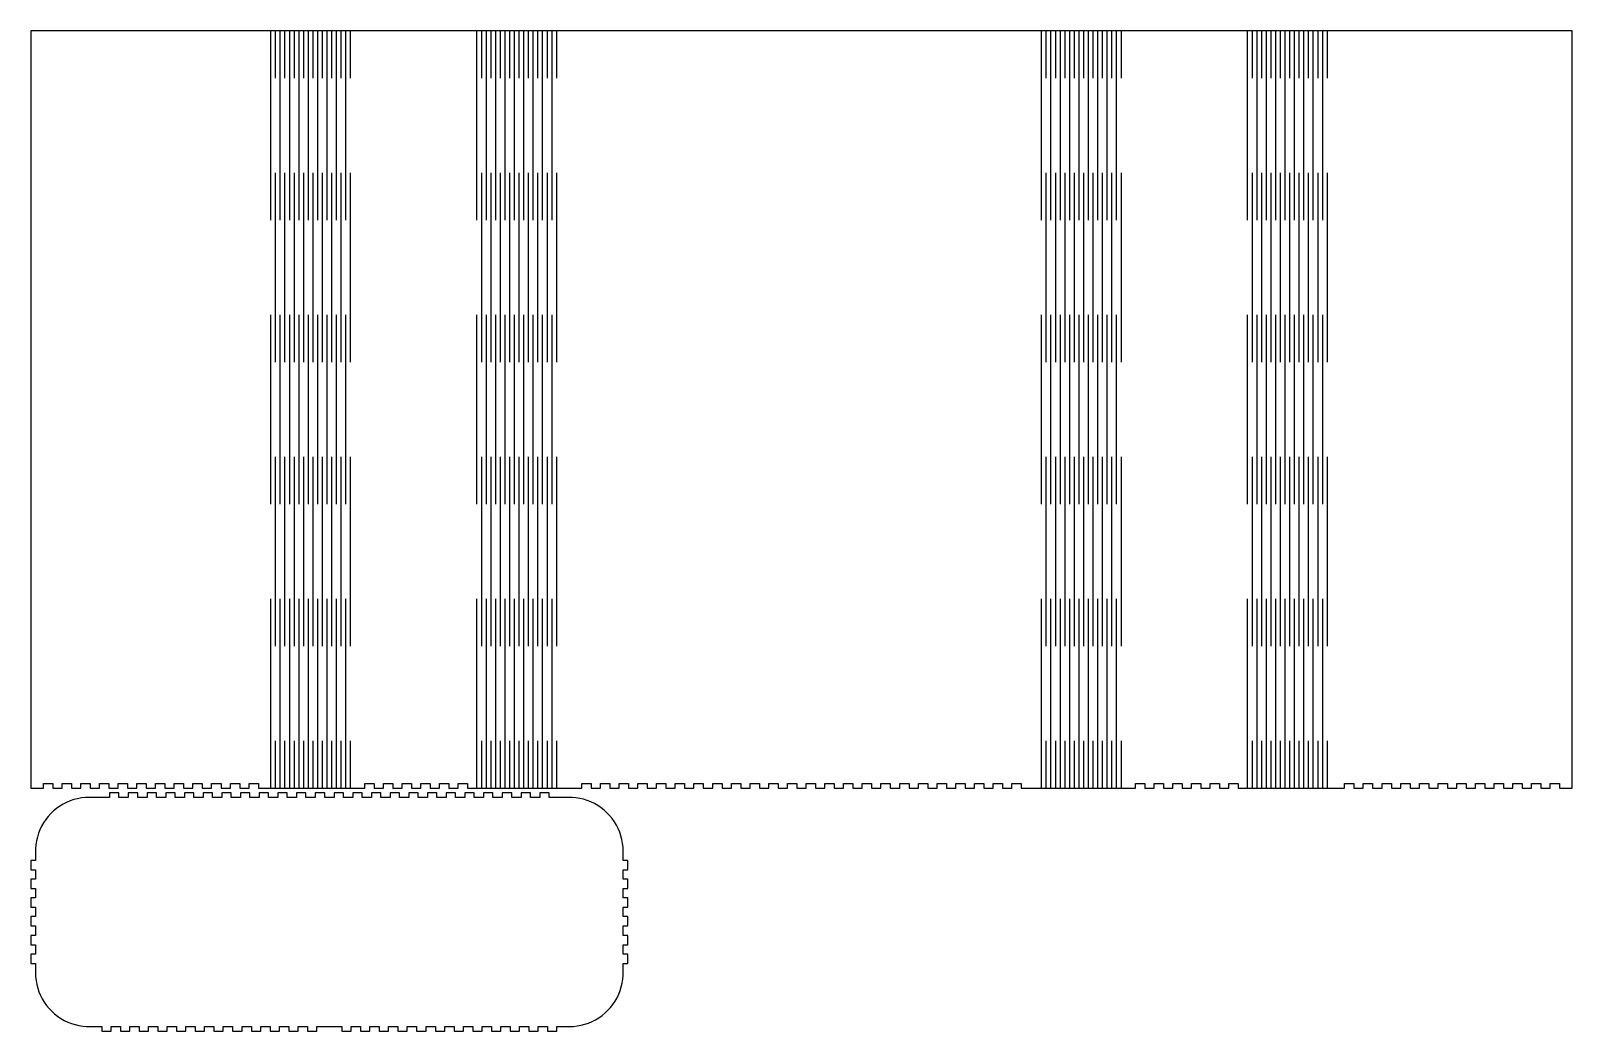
# Model space of a CAD drawing. Header units: millimetres. Extents: x 0 to 989, y 0 to 642.
import ezdxf

# ---------------------------------------------------------------- set-up
doc = ezdxf.new("R2010")
doc.units = ezdxf.units.MM

msp = doc.modelspace()

# ---------------------------------------------------------------- linework, layer by layer
at = {"layer": 'BOTTOM_outsideCutPath'}
for p, q in [((27.62, 148.59), (25.25, 147.79)), ((30.04, 149.22), (27.62, 148.59)), ((32.5, 149.67), (30.04, 149.22)), ((34.98, 149.94), (32.5, 149.67)), ((37.48, 150.03), (34.98, 149.94)), ((50.56, 150.03), (37.48, 150.03)), ((56.56, 153.03), (50.56, 153.03)), ((50.56, 153.03), (50.56, 150.03)), ((56.56, 150.03), (56.56, 153.03)), ((62.56, 150.03), (56.56, 150.03)), ((68.56, 153.03), (62.56, 153.03)), ((62.56, 153.03), (62.56, 150.03)), ((68.56, 150.03), (68.56, 153.03)), ((74.56, 150.03), (68.56, 150.03)), ((80.56, 153.03), (74.56, 153.03)), ((74.56, 153.03), (74.56, 150.03)), ((80.56, 150.03), (80.56, 153.03)), ((86.56, 150.03), (80.56, 150.03)), ((92.56, 153.03), (86.56, 153.03)), ((86.56, 153.03), (86.56, 150.03)), ((92.56, 150.03), (92.56, 153.03)), ((98.56, 150.03), (92.56, 150.03)), ((104.56, 153.03), (98.56, 153.03)), ((98.56, 153.03), (98.56, 150.03)), ((104.56, 150.03), (104.56, 153.03)), ((110.56, 150.03), (104.56, 150.03)), ((116.56, 153.03), (110.56, 153.03)), ((110.56, 153.03), (110.56, 150.03)), ((116.56, 150.03), (116.56, 153.03)), ((122.56, 150.03), (116.56, 150.03)), ((128.56, 153.03), (122.56, 153.03)), ((122.56, 153.03), (122.56, 150.03)), ((128.56, 150.03), (128.56, 153.03)), ((134.56, 150.03), (128.56, 150.03)), ((140.56, 153.03), (134.56, 153.03)), ((134.56, 153.03), (134.56, 150.03)), ((140.56, 150.03), (140.56, 153.03)), ((146.56, 150.03), (140.56, 150.03)), ((152.56, 153.03), (146.56, 153.03)), ((146.56, 153.03), (146.56, 150.03)), ((152.56, 150.03), (152.56, 153.03)), ((158.56, 150.03), (152.56, 150.03)), ((164.56, 153.03), (158.56, 153.03)), ((158.56, 153.03), (158.56, 150.03)), ((164.56, 150.03), (164.56, 153.03)), ((170.56, 150.03), (164.56, 150.03)), ((176.56, 153.03), (170.56, 153.03)), ((170.56, 153.03), (170.56, 150.03)), ((176.56, 150.03), (176.56, 153.03)), ((182.56, 150.03), (176.56, 150.03)), ((188.56, 153.03), (182.56, 153.03)), ((182.56, 153.03), (182.56, 150.03)), ((188.56, 150.03), (188.56, 153.03)), ((194.56, 150.03), (188.56, 150.03)), ((200.56, 153.03), (194.56, 153.03)), ((194.56, 153.03), (194.56, 150.03)), ((200.56, 150.03), (200.56, 153.03)), ((206.56, 150.03), (200.56, 150.03)), ((212.56, 153.03), (206.56, 153.03)), ((206.56, 153.03), (206.56, 150.03)), ((212.56, 150.03), (212.56, 153.03)), ((218.56, 150.03), (212.56, 150.03)), ((224.56, 153.03), (218.56, 153.03)), ((218.56, 153.03), (218.56, 150.03)), ((224.56, 150.03), (224.56, 153.03)), ((230.56, 150.03), (224.56, 150.03)), ((236.56, 153.03), (230.56, 153.03)), ((230.56, 153.03), (230.56, 150.03)), ((236.56, 150.03), (236.56, 153.03)), ((242.56, 150.03), (236.56, 150.03)), ((248.56, 153.03), (242.56, 153.03)), ((242.56, 153.03), (242.56, 150.03)), ((248.56, 150.03), (248.56, 153.03)), ((254.56, 150.03), (248.56, 150.03)), ((260.56, 153.03), (254.56, 153.03)), ((254.56, 153.03), (254.56, 150.03)), ((260.56, 150.03), (260.56, 153.03)), ((266.56, 150.03), (260.56, 150.03)), ((272.56, 153.03), (266.56, 153.03)), ((266.56, 153.03), (266.56, 150.03)), ((272.56, 150.03), (272.56, 153.03)), ((278.56, 150.03), (272.56, 150.03)), ((284.56, 153.03), (278.56, 153.03)), ((278.56, 153.03), (278.56, 150.03)), ((284.56, 150.03), (284.56, 153.03)), ((290.56, 150.03), (284.56, 150.03)), ((296.56, 153.03), (290.56, 153.03)), ((290.56, 153.03), (290.56, 150.03)), ((296.56, 150.03), (296.56, 153.03)), ((302.56, 150.03), (296.56, 150.03)), ((308.56, 153.03), (302.56, 153.03)), ((302.56, 153.03), (302.56, 150.03)), ((308.56, 150.03), (308.56, 153.03)), ((314.56, 150.03), (308.56, 150.03)), ((320.56, 153.03), (314.56, 153.03)), ((314.56, 153.03), (314.56, 150.03)), ((320.56, 150.03), (320.56, 153.03)), ((326.56, 150.03), (320.56, 150.03)), ((332.56, 153.03), (326.56, 153.03)), ((326.56, 153.03), (326.56, 150.03)), ((332.56, 150.03), (332.56, 153.03)), ((345.63, 150.03), (332.56, 150.03)), ((347.29, 149.99), (345.63, 150.03)), ((349.78, 149.78), (347.29, 149.99)), ((352.25, 149.39), (349.78, 149.78)), ((354.69, 148.82), (352.25, 149.39)), ((357.07, 148.07), (354.69, 148.82)), ((12.81, 139.63), (11.13, 137.78)), ((14.62, 141.36), (12.81, 139.63)), ((16.55, 142.95), (14.62, 141.36)), ((18.59, 144.39), (16.55, 142.95)), ((20.72, 145.68), (18.59, 144.39)), ((22.95, 146.82), (20.72, 145.68)), ((25.25, 147.79), (22.95, 146.82)), ((359.4, 147.16), (357.07, 148.07)), ((361.65, 146.08), (359.4, 147.16)), ((363.82, 144.84), (361.65, 146.08)), ((365.9, 143.44), (363.82, 144.84)), ((367.86, 141.9), (365.9, 143.44)), ((369.72, 140.22), (367.86, 141.9)), ((371.44, 138.41), (369.72, 140.22)), ((5.87, 129.32), (4.95, 126.99)), ((6.95, 131.57), (5.87, 129.32)), ((8.19, 133.74), (6.95, 131.57)), ((9.59, 135.81), (8.19, 133.74)), ((11.13, 137.78), (9.59, 135.81)), ((373.03, 136.48), (371.44, 138.41)), ((374.47, 134.44), (373.03, 136.48)), ((375.77, 132.3), (374.47, 134.44)), ((376.9, 130.08), (375.77, 132.3)), ((377.87, 127.77), (376.9, 130.08)), ((3.25, 119.7), (3.04, 117.21)), ((3.64, 122.17), (3.25, 119.7)), ((4.21, 124.6), (3.64, 122.17)), ((4.95, 126.99), (4.21, 124.6)), ((378.67, 125.41), (377.87, 127.77)), ((379.3, 122.99), (378.67, 125.41)), ((379.75, 120.53), (379.3, 122.99)), ((380.02, 118.04), (379.75, 120.53)), ((3, 109.51), (0, 109.51)), ((0, 109.51), (0, 103.51)), ((3.04, 117.21), (3, 115.55)), ((3, 115.55), (3, 109.51)), ((380.11, 115.55), (380.02, 118.04)), ((380.11, 109.51), (380.11, 115.55)), ((383.11, 109.51), (380.11, 109.51)), ((383.11, 103.51), (383.11, 109.51)), ((0, 103.51), (3, 103.51)), ((3, 103.51), (3, 97.51)), ((380.11, 97.51), (380.11, 103.51)), ((380.11, 103.51), (383.11, 103.51)), ((3, 97.51), (0, 97.51)), ((0, 97.51), (0, 91.51)), ((0, 91.51), (3, 91.51)), ((3, 91.51), (3, 85.51)), ((383.11, 97.51), (380.11, 97.51)), ((380.11, 85.51), (380.11, 91.51)), ((380.11, 91.51), (383.11, 91.51)), ((383.11, 91.51), (383.11, 97.51)), ((3, 85.51), (0, 85.51)), ((0, 85.51), (0, 79.51)), ((0, 79.51), (3, 79.51)), ((3, 79.51), (3, 73.51)), ((383.11, 85.51), (380.11, 85.51)), ((380.11, 73.51), (380.11, 79.51)), ((380.11, 79.51), (383.11, 79.51)), ((383.11, 79.51), (383.11, 85.51)), ((3, 73.51), (0, 73.51)), ((0, 73.51), (0, 67.51)), ((383.11, 73.51), (380.11, 73.51)), ((383.11, 67.51), (383.11, 73.51)), ((0, 67.51), (3, 67.51)), ((3, 61.51), (0, 61.51)), ((0, 61.51), (0, 55.51)), ((3, 67.51), (3, 61.51)), ((380.11, 61.51), (380.11, 67.51)), ((380.11, 67.51), (383.11, 67.51)), ((383.11, 61.51), (380.11, 61.51)), ((383.11, 55.51), (383.11, 61.51)), ((0, 55.51), (3, 55.51)), ((3, 49.51), (0, 49.51)), ((0, 49.51), (0, 43.51)), ((3, 55.51), (3, 49.51)), ((380.11, 49.51), (380.11, 55.51)), ((380.11, 55.51), (383.11, 55.51)), ((383.11, 49.51), (380.11, 49.51)), ((383.11, 43.51), (383.11, 49.51)), ((0, 43.51), (3, 43.51)), ((3, 43.51), (3, 37.48)), ((380.11, 37.48), (380.11, 43.51)), ((380.11, 43.51), (383.11, 43.51)), ((3, 37.48), (3.09, 34.98)), ((3.09, 34.98), (3.36, 32.5)), ((3.36, 32.5), (3.81, 30.04)), ((3.81, 30.04), (4.44, 27.62)), ((378.9, 28.42), (379.47, 30.86)), ((379.47, 30.86), (379.86, 33.33)), ((379.86, 33.33), (380.07, 35.82)), ((380.07, 35.82), (380.11, 37.48)), ((4.44, 27.62), (5.24, 25.25)), ((5.24, 25.25), (6.21, 22.95)), ((6.21, 22.95), (7.35, 20.72)), ((7.35, 20.72), (8.64, 18.59)), ((374.92, 19.29), (376.16, 21.46)), ((376.16, 21.46), (377.24, 23.71)), ((377.24, 23.71), (378.16, 26.04)), ((378.16, 26.04), (378.9, 28.42)), ((8.64, 18.59), (10.08, 16.55)), ((10.08, 16.55), (11.67, 14.62)), ((11.67, 14.62), (13.4, 12.81)), ((13.4, 12.81), (15.25, 11.13)), ((15.25, 11.13), (17.21, 9.59)), ((364.53, 8.64), (366.57, 10.08)), ((366.57, 10.08), (368.5, 11.67)), ((368.5, 11.67), (370.31, 13.4)), ((370.31, 13.4), (371.99, 15.25)), ((371.99, 15.25), (373.53, 17.21)), ((373.53, 17.21), (374.92, 19.29)), ((17.21, 9.59), (19.29, 8.19)), ((19.29, 8.19), (21.46, 6.95)), ((21.46, 6.95), (23.71, 5.87)), ((23.71, 5.87), (26.04, 4.95)), ((26.04, 4.95), (28.42, 4.21)), ((28.42, 4.21), (30.86, 3.64)), ((30.86, 3.64), (33.33, 3.25)), ((33.33, 3.25), (35.82, 3.04)), ((35.82, 3.04), (37.48, 3)), ((37.48, 3), (45.52, 3)), ((45.52, 3), (45.52, 0)), ((45.52, 0), (51.52, 0)), ((51.52, 0), (51.52, 3)), ((51.52, 3), (57.52, 3)), ((57.52, 3), (57.52, 0)), ((57.52, 0), (63.52, 0)), ((63.52, 0), (63.52, 3)), ((63.52, 3), (69.52, 3)), ((69.52, 3), (69.52, 0)), ((69.52, 0), (75.52, 0)), ((75.52, 0), (75.52, 3)), ((75.52, 3), (81.52, 3)), ((81.52, 3), (81.52, 0)), ((81.52, 0), (87.52, 0)), ((87.52, 0), (87.52, 3)), ((87.52, 3), (93.52, 3)), ((93.52, 3), (93.52, 0)), ((93.52, 0), (99.52, 0)), ((99.52, 0), (99.52, 3)), ((99.52, 3), (105.52, 3)), ((105.52, 3), (105.52, 0)), ((105.52, 0), (111.52, 0)), ((111.52, 0), (111.52, 3)), ((111.52, 3), (117.52, 3)), ((117.52, 3), (117.52, 0)), ((117.52, 0), (123.52, 0)), ((123.52, 0), (123.52, 3)), ((123.52, 3), (129.52, 3)), ((129.52, 3), (129.52, 0)), ((129.52, 0), (135.52, 0)), ((135.52, 0), (135.52, 3)), ((135.52, 3), (141.52, 3)), ((141.52, 3), (141.52, 0)), ((141.52, 0), (147.52, 0)), ((147.52, 0), (147.52, 3)), ((147.52, 3), (153.52, 3)), ((153.52, 3), (153.52, 0)), ((153.52, 0), (159.52, 0)), ((159.52, 0), (159.52, 3)), ((159.52, 3), (165.52, 3)), ((165.52, 3), (165.52, 0)), ((165.52, 0), (171.52, 0)), ((171.52, 0), (171.52, 3)), ((171.52, 3), (177.52, 3)), ((177.52, 3), (177.52, 0)), ((177.52, 0), (183.52, 0)), ((183.52, 0), (183.52, 3)), ((183.52, 3), (191.56, 3)), ((191.56, 3), (199.59, 3)), ((199.59, 3), (199.59, 0)), ((199.59, 0), (205.59, 0)), ((205.59, 0), (205.59, 3)), ((205.59, 3), (211.59, 3)), ((211.59, 3), (211.59, 0)), ((211.59, 0), (217.59, 0)), ((217.59, 0), (217.59, 3)), ((217.59, 3), (223.59, 3)), ((223.59, 3), (223.59, 0)), ((223.59, 0), (229.59, 0)), ((229.59, 0), (229.59, 3)), ((229.59, 3), (235.59, 3)), ((235.59, 3), (235.59, 0)), ((235.59, 0), (241.59, 0)), ((241.59, 0), (241.59, 3)), ((241.59, 3), (247.59, 3)), ((247.59, 3), (247.59, 0)), ((247.59, 0), (253.59, 0)), ((253.59, 0), (253.59, 3)), ((253.59, 3), (259.59, 3)), ((259.59, 3), (259.59, 0)), ((259.59, 0), (265.59, 0)), ((265.59, 0), (265.59, 3)), ((265.59, 3), (271.59, 3)), ((271.59, 3), (271.59, 0)), ((271.59, 0), (277.59, 0)), ((277.59, 0), (277.59, 3)), ((277.59, 3), (283.59, 3)), ((283.59, 3), (283.59, 0)), ((283.59, 0), (289.59, 0)), ((289.59, 0), (289.59, 3)), ((289.59, 3), (295.59, 3)), ((295.59, 3), (295.59, 0)), ((295.59, 0), (301.59, 0)), ((301.59, 0), (301.59, 3)), ((301.59, 3), (307.59, 3)), ((307.59, 3), (307.59, 0)), ((307.59, 0), (313.59, 0)), ((313.59, 0), (313.59, 3)), ((313.59, 3), (319.59, 3)), ((319.59, 3), (319.59, 0)), ((319.59, 0), (325.59, 0)), ((325.59, 0), (325.59, 3)), ((325.59, 3), (331.59, 3)), ((331.59, 3), (331.59, 0)), ((331.59, 0), (337.59, 0)), ((337.59, 0), (337.59, 3)), ((337.59, 3), (345.63, 3)), ((345.63, 3), (348.13, 3.09)), ((348.13, 3.09), (350.61, 3.36)), ((350.61, 3.36), (353.07, 3.81)), ((353.07, 3.81), (355.49, 4.44)), ((355.49, 4.44), (357.86, 5.24)), ((357.86, 5.24), (360.16, 6.21)), ((360.16, 6.21), (362.39, 7.35)), ((362.39, 7.35), (364.53, 8.64))]:
    msp.add_line(p, q, dxfattribs=at)
at = {"layer": 'SIDE_insideCutPath'}
for p, q in [((154.07, 520.53), (154.07, 642.03)), ((157.08, 611.65), (157.08, 642.03)), ((160.09, 520.53), (160.09, 642.03)), ((163.1, 611.65), (163.1, 642.03)), ((166.11, 520.53), (166.11, 642.03)), ((169.12, 611.65), (169.12, 642.03)), ((172.13, 520.53), (172.13, 642.03)), ((175.14, 611.65), (175.14, 642.03)), ((178.15, 520.53), (178.15, 642.03)), ((181.16, 611.65), (181.16, 642.03)), ((184.17, 520.53), (184.17, 642.03)), ((187.18, 611.65), (187.18, 642.03)), ((190.19, 520.53), (190.19, 642.03)), ((193.2, 611.65), (193.2, 642.03)), ((196.21, 520.53), (196.21, 642.03)), ((199.22, 611.65), (199.22, 642.03)), ((202.23, 520.53), (202.23, 642.03)), ((205.24, 611.65), (205.24, 642.03)), ((286.3, 520.53), (286.3, 642.03)), ((289.31, 611.65), (289.31, 642.03)), ((292.32, 520.53), (292.32, 642.03)), ((295.33, 611.65), (295.33, 642.03)), ((298.34, 520.53), (298.34, 642.03)), ((301.35, 611.65), (301.35, 642.03)), ((304.36, 520.53), (304.36, 642.03)), ((307.37, 611.65), (307.37, 642.03)), ((310.38, 520.53), (310.38, 642.03)), ((313.39, 611.65), (313.39, 642.03)), ((316.4, 520.53), (316.4, 642.03)), ((319.41, 611.65), (319.41, 642.03)), ((322.42, 520.53), (322.42, 642.03)), ((325.43, 611.65), (325.43, 642.03)), ((328.44, 520.53), (328.44, 642.03)), ((331.45, 611.65), (331.45, 642.03)), ((334.46, 520.53), (334.46, 642.03)), ((337.47, 611.65), (337.47, 642.03)), ((648.61, 520.53), (648.61, 642.03)), ((651.62, 611.65), (651.62, 642.03)), ((654.63, 520.53), (654.63, 642.03)), ((657.64, 611.65), (657.64, 642.03)), ((660.65, 520.53), (660.65, 642.03)), ((663.66, 611.65), (663.66, 642.03)), ((666.67, 520.53), (666.67, 642.03)), ((669.68, 611.65), (669.68, 642.03)), ((672.69, 520.53), (672.69, 642.03)), ((675.7, 611.65), (675.7, 642.03)), ((678.71, 520.53), (678.71, 642.03)), ((681.72, 611.65), (681.72, 642.03)), ((684.73, 520.53), (684.73, 642.03)), ((687.74, 611.65), (687.74, 642.03)), ((690.75, 520.53), (690.75, 642.03)), ((693.76, 611.65), (693.76, 642.03)), ((696.77, 520.53), (696.77, 642.03)), ((699.78, 611.65), (699.78, 642.03)), ((780.84, 520.53), (780.84, 642.03)), ((783.85, 611.65), (783.85, 642.03)), ((786.86, 520.53), (786.86, 642.03)), ((789.87, 611.65), (789.87, 642.03)), ((792.88, 520.53), (792.88, 642.03)), ((795.89, 611.65), (795.89, 642.03)), ((798.9, 520.53), (798.9, 642.03)), ((801.91, 611.65), (801.91, 642.03)), ((804.92, 520.53), (804.92, 642.03)), ((807.93, 611.65), (807.93, 642.03)), ((810.94, 520.53), (810.94, 642.03)), ((813.95, 611.65), (813.95, 642.03)), ((816.96, 520.53), (816.96, 642.03)), ((819.97, 611.65), (819.97, 642.03)), ((822.98, 520.53), (822.98, 642.03)), ((825.99, 611.65), (825.99, 642.03)), ((829, 520.53), (829, 642.03)), ((832.01, 611.65), (832.01, 642.03)), ((157.08, 429.4), (157.08, 550.9)), ((163.1, 429.4), (163.1, 550.9)), ((169.12, 429.4), (169.12, 550.9)), ((175.14, 429.4), (175.14, 550.9)), ((181.16, 429.4), (181.16, 550.9)), ((187.18, 429.4), (187.18, 550.9)), ((193.2, 429.4), (193.2, 550.9)), ((199.22, 429.4), (199.22, 550.9)), ((205.24, 429.4), (205.24, 550.9)), ((289.31, 429.4), (289.31, 550.9)), ((295.33, 429.4), (295.33, 550.9)), ((301.35, 429.4), (301.35, 550.9)), ((307.37, 429.4), (307.37, 550.9)), ((313.39, 429.4), (313.39, 550.9)), ((319.41, 429.4), (319.41, 550.9)), ((325.43, 429.4), (325.43, 550.9)), ((331.45, 429.4), (331.45, 550.9)), ((337.47, 429.4), (337.47, 550.9)), ((651.62, 429.4), (651.62, 550.9)), ((657.64, 429.4), (657.64, 550.9)), ((663.66, 429.4), (663.66, 550.9)), ((669.68, 429.4), (669.68, 550.9)), ((675.7, 429.4), (675.7, 550.9)), ((681.72, 429.4), (681.72, 550.9)), ((687.74, 429.4), (687.74, 550.9)), ((693.76, 429.4), (693.76, 550.9)), ((699.78, 429.4), (699.78, 550.9)), ((783.85, 429.4), (783.85, 550.9)), ((789.87, 429.4), (789.87, 550.9)), ((795.89, 429.4), (795.89, 550.9)), ((801.91, 429.4), (801.91, 550.9)), ((807.93, 429.4), (807.93, 550.9)), ((813.95, 429.4), (813.95, 550.9)), ((819.97, 429.4), (819.97, 550.9)), ((825.99, 429.4), (825.99, 550.9)), ((832.01, 429.4), (832.01, 550.9)), ((154.07, 338.28), (154.07, 459.78)), ((160.09, 338.28), (160.09, 459.78)), ((166.11, 338.28), (166.11, 459.78)), ((172.13, 338.28), (172.13, 459.78)), ((178.15, 338.28), (178.15, 459.78)), ((184.17, 338.28), (184.17, 459.78)), ((190.19, 338.28), (190.19, 459.78)), ((196.21, 338.28), (196.21, 459.78)), ((202.23, 338.28), (202.23, 459.78)), ((286.3, 338.28), (286.3, 459.78)), ((292.32, 338.28), (292.32, 459.78)), ((298.34, 338.28), (298.34, 459.78)), ((304.36, 338.28), (304.36, 459.78)), ((310.38, 338.28), (310.38, 459.78)), ((316.4, 338.28), (316.4, 459.78)), ((322.42, 338.28), (322.42, 459.78)), ((328.44, 338.28), (328.44, 459.78)), ((334.46, 338.28), (334.46, 459.78)), ((648.61, 338.28), (648.61, 459.78)), ((654.63, 338.28), (654.63, 459.78)), ((660.65, 338.28), (660.65, 459.78)), ((666.67, 338.28), (666.67, 459.78)), ((672.69, 338.28), (672.69, 459.78)), ((678.71, 338.28), (678.71, 459.78)), ((684.73, 338.28), (684.73, 459.78)), ((690.75, 338.28), (690.75, 459.78)), ((696.77, 338.28), (696.77, 459.78)), ((780.84, 338.28), (780.84, 459.78)), ((786.86, 338.28), (786.86, 459.78)), ((792.88, 338.28), (792.88, 459.78)), ((798.9, 338.28), (798.9, 459.78)), ((804.92, 338.28), (804.92, 459.78)), ((810.94, 338.28), (810.94, 459.78)), ((816.96, 338.28), (816.96, 459.78)), ((822.98, 338.28), (822.98, 459.78)), ((829, 338.28), (829, 459.78)), ((157.08, 247.15), (157.08, 368.65)), ((163.1, 247.15), (163.1, 368.65)), ((169.12, 247.15), (169.12, 368.65)), ((175.14, 247.15), (175.14, 368.65)), ((181.16, 247.15), (181.16, 368.65)), ((187.18, 247.15), (187.18, 368.65)), ((193.2, 247.15), (193.2, 368.65)), ((199.22, 247.15), (199.22, 368.65)), ((205.24, 247.15), (205.24, 368.65)), ((289.31, 247.15), (289.31, 368.65)), ((295.33, 247.15), (295.33, 368.65)), ((301.35, 247.15), (301.35, 368.65)), ((307.37, 247.15), (307.37, 368.65)), ((313.39, 247.15), (313.39, 368.65)), ((319.41, 247.15), (319.41, 368.65)), ((325.43, 247.15), (325.43, 368.65)), ((331.45, 247.15), (331.45, 368.65)), ((337.47, 247.15), (337.47, 368.65)), ((651.62, 247.15), (651.62, 368.65)), ((657.64, 247.15), (657.64, 368.65)), ((663.66, 247.15), (663.66, 368.65)), ((669.68, 247.15), (669.68, 368.65)), ((675.7, 247.15), (675.7, 368.65)), ((681.72, 247.15), (681.72, 368.65)), ((687.74, 247.15), (687.74, 368.65)), ((693.76, 247.15), (693.76, 368.65)), ((699.78, 247.15), (699.78, 368.65)), ((783.85, 247.15), (783.85, 368.65)), ((789.87, 247.15), (789.87, 368.65)), ((795.89, 247.15), (795.89, 368.65)), ((801.91, 247.15), (801.91, 368.65)), ((807.93, 247.15), (807.93, 368.65)), ((813.95, 247.15), (813.95, 368.65)), ((819.97, 247.15), (819.97, 368.65)), ((825.99, 247.15), (825.99, 368.65)), ((832.01, 247.15), (832.01, 368.65)), ((154.07, 156.03), (154.07, 277.53)), ((160.09, 156.03), (160.09, 277.53)), ((166.11, 156.03), (166.11, 277.53)), ((172.13, 156.03), (172.13, 277.53)), ((178.15, 156.03), (178.15, 277.53)), ((184.17, 156.03), (184.17, 277.53)), ((190.19, 156.03), (190.19, 277.53)), ((196.21, 156.03), (196.21, 277.53)), ((202.23, 156.03), (202.23, 277.53)), ((286.3, 156.03), (286.3, 277.53)), ((292.32, 156.03), (292.32, 277.53)), ((298.34, 156.03), (298.34, 277.53)), ((304.36, 156.03), (304.36, 277.53)), ((310.38, 156.03), (310.38, 277.53)), ((316.4, 156.03), (316.4, 277.53)), ((322.42, 156.03), (322.42, 277.53)), ((328.44, 156.03), (328.44, 277.53)), ((334.46, 156.03), (334.46, 277.53)), ((648.61, 156.03), (648.61, 277.53)), ((654.63, 156.03), (654.63, 277.53)), ((660.65, 156.03), (660.65, 277.53)), ((666.67, 156.03), (666.67, 277.53)), ((672.69, 156.03), (672.69, 277.53)), ((678.71, 156.03), (678.71, 277.53)), ((684.73, 156.03), (684.73, 277.53)), ((690.75, 156.03), (690.75, 277.53)), ((696.77, 156.03), (696.77, 277.53)), ((780.84, 156.03), (780.84, 277.53)), ((786.86, 156.03), (786.86, 277.53)), ((792.88, 156.03), (792.88, 277.53)), ((798.9, 156.03), (798.9, 277.53)), ((804.92, 156.03), (804.92, 277.53)), ((810.94, 156.03), (810.94, 277.53)), ((816.96, 156.03), (816.96, 277.53)), ((822.98, 156.03), (822.98, 277.53)), ((829, 156.03), (829, 277.53)), ((157.08, 156.03), (157.08, 186.4)), ((163.1, 156.03), (163.1, 186.4)), ((169.12, 156.03), (169.12, 186.4)), ((175.14, 156.03), (175.14, 186.4)), ((181.16, 156.03), (181.16, 186.4)), ((187.18, 156.03), (187.18, 186.4)), ((193.2, 156.03), (193.2, 186.4)), ((199.22, 156.03), (199.22, 186.4)), ((205.24, 156.03), (205.24, 186.4)), ((289.31, 156.03), (289.31, 186.4)), ((295.33, 156.03), (295.33, 186.4)), ((301.35, 156.03), (301.35, 186.4)), ((307.37, 156.03), (307.37, 186.4)), ((313.39, 156.03), (313.39, 186.4)), ((319.41, 156.03), (319.41, 186.4)), ((325.43, 156.03), (325.43, 186.4)), ((331.45, 156.03), (331.45, 186.4)), ((337.47, 156.03), (337.47, 186.4)), ((651.62, 156.03), (651.62, 186.4)), ((657.64, 156.03), (657.64, 186.4)), ((663.66, 156.03), (663.66, 186.4)), ((669.68, 156.03), (669.68, 186.4)), ((675.7, 156.03), (675.7, 186.4)), ((681.72, 156.03), (681.72, 186.4)), ((687.74, 156.03), (687.74, 186.4)), ((693.76, 156.03), (693.76, 186.4)), ((699.78, 156.03), (699.78, 186.4)), ((783.85, 156.03), (783.85, 186.4)), ((789.87, 156.03), (789.87, 186.4)), ((795.89, 156.03), (795.89, 186.4)), ((801.91, 156.03), (801.91, 186.4)), ((807.93, 156.03), (807.93, 186.4)), ((813.95, 156.03), (813.95, 186.4)), ((819.97, 156.03), (819.97, 186.4)), ((825.99, 156.03), (825.99, 186.4)), ((832.01, 156.03), (832.01, 186.4))]:
    msp.add_line(p, q, dxfattribs=at)
at = {"layer": 'SIDE_outsideCutPath'}
for p, q in [((0, 642.03), (0, 156.03)), ((154.07, 642.03), (0, 642.03)), ((208.24, 642.03), (154.07, 642.03)), ((286.3, 642.03), (208.24, 642.03)), ((340.47, 642.03), (286.3, 642.03)), ((648.61, 642.03), (340.47, 642.03)), ((702.78, 642.03), (648.61, 642.03)), ((780.84, 642.03), (702.78, 642.03)), ((835.01, 642.03), (780.84, 642.03)), ((989.08, 642.03), (835.01, 642.03)), ((989.08, 156.03), (989.08, 642.03)), ((8.04, 156.03), (8.04, 159.03)), ((8.04, 159.03), (14.04, 159.03)), ((14.04, 159.03), (14.04, 156.03)), ((20.04, 156.03), (20.04, 159.03)), ((20.04, 159.03), (26.04, 159.03)), ((26.04, 159.03), (26.04, 156.03)), ((32.04, 156.03), (32.04, 159.03)), ((32.04, 159.03), (38.04, 159.03)), ((38.04, 159.03), (38.04, 156.03)), ((44.04, 156.03), (44.04, 159.03)), ((44.04, 159.03), (50.04, 159.03)), ((50.04, 159.03), (50.04, 156.03)), ((56.04, 156.03), (56.04, 159.03)), ((56.04, 159.03), (62.04, 159.03)), ((62.04, 159.03), (62.04, 156.03)), ((68.04, 156.03), (68.04, 159.03)), ((68.04, 159.03), (74.04, 159.03)), ((74.04, 159.03), (74.04, 156.03)), ((80.04, 156.03), (80.04, 159.03)), ((80.04, 159.03), (86.04, 159.03)), ((86.04, 159.03), (86.04, 156.03)), ((92.04, 156.03), (92.04, 159.03)), ((92.04, 159.03), (98.04, 159.03)), ((98.04, 159.03), (98.04, 156.03)), ((104.04, 156.03), (104.04, 159.03)), ((104.04, 159.03), (110.04, 159.03)), ((110.04, 159.03), (110.04, 156.03)), ((116.04, 156.03), (116.04, 159.03)), ((116.04, 159.03), (122.04, 159.03)), ((122.04, 159.03), (122.04, 156.03)), ((128.04, 156.03), (128.04, 159.03)), ((128.04, 159.03), (134.04, 159.03)), ((134.04, 159.03), (134.04, 156.03)), ((140.04, 156.03), (140.04, 159.03)), ((140.04, 159.03), (146.04, 159.03)), ((146.04, 159.03), (146.04, 156.03)), ((214.27, 156.03), (214.27, 159.03)), ((214.27, 159.03), (220.27, 159.03)), ((220.27, 159.03), (220.27, 156.03)), ((226.27, 156.03), (226.27, 159.03)), ((226.27, 159.03), (232.27, 159.03)), ((232.27, 159.03), (232.27, 156.03)), ((238.27, 156.03), (238.27, 159.03)), ((238.27, 159.03), (244.27, 159.03)), ((244.27, 159.03), (244.27, 156.03)), ((250.27, 156.03), (250.27, 159.03)), ((250.27, 159.03), (256.27, 159.03)), ((256.27, 159.03), (256.27, 156.03)), ((262.27, 156.03), (262.27, 159.03)), ((262.27, 159.03), (268.27, 159.03)), ((268.27, 159.03), (268.27, 156.03)), ((274.27, 156.03), (274.27, 159.03)), ((274.27, 159.03), (280.27, 159.03)), ((280.27, 159.03), (280.27, 156.03)), ((353.54, 156.03), (353.54, 159.03)), ((353.54, 159.03), (359.54, 159.03)), ((359.54, 159.03), (359.54, 156.03)), ((365.54, 156.03), (365.54, 159.03)), ((365.54, 159.03), (371.54, 159.03)), ((371.54, 159.03), (371.54, 156.03)), ((377.54, 156.03), (377.54, 159.03)), ((377.54, 159.03), (383.54, 159.03)), ((383.54, 159.03), (383.54, 156.03)), ((389.54, 156.03), (389.54, 159.03)), ((389.54, 159.03), (395.54, 159.03)), ((395.54, 159.03), (395.54, 156.03)), ((401.54, 156.03), (401.54, 159.03)), ((401.54, 159.03), (407.54, 159.03)), ((407.54, 159.03), (407.54, 156.03)), ((413.54, 156.03), (413.54, 159.03)), ((413.54, 159.03), (419.54, 159.03)), ((419.54, 159.03), (419.54, 156.03)), ((425.54, 156.03), (425.54, 159.03)), ((425.54, 159.03), (431.54, 159.03)), ((431.54, 159.03), (431.54, 156.03)), ((437.54, 156.03), (437.54, 159.03)), ((437.54, 159.03), (443.54, 159.03)), ((443.54, 159.03), (443.54, 156.03)), ((449.54, 156.03), (449.54, 159.03)), ((449.54, 159.03), (455.54, 159.03)), ((455.54, 159.03), (455.54, 156.03)), ((461.54, 156.03), (461.54, 159.03)), ((461.54, 159.03), (467.54, 159.03)), ((467.54, 159.03), (467.54, 156.03)), ((473.54, 156.03), (473.54, 159.03)), ((473.54, 159.03), (479.54, 159.03)), ((479.54, 159.03), (479.54, 156.03)), ((485.54, 156.03), (485.54, 159.03)), ((485.54, 159.03), (491.54, 159.03)), ((491.54, 159.03), (491.54, 156.03)), ((497.54, 156.03), (497.54, 159.03)), ((497.54, 159.03), (503.54, 159.03)), ((503.54, 159.03), (503.54, 156.03)), ((509.54, 156.03), (509.54, 159.03)), ((509.54, 159.03), (515.54, 159.03)), ((515.54, 159.03), (515.54, 156.03)), ((521.54, 156.03), (521.54, 159.03)), ((521.54, 159.03), (527.54, 159.03)), ((527.54, 159.03), (527.54, 156.03)), ((533.54, 156.03), (533.54, 159.03)), ((533.54, 159.03), (539.54, 159.03)), ((539.54, 159.03), (539.54, 156.03)), ((545.54, 156.03), (545.54, 159.03)), ((545.54, 159.03), (551.54, 159.03)), ((551.54, 159.03), (551.54, 156.03)), ((557.54, 156.03), (557.54, 159.03)), ((557.54, 159.03), (563.54, 159.03)), ((563.54, 159.03), (563.54, 156.03)), ((569.54, 156.03), (569.54, 159.03)), ((569.54, 159.03), (575.54, 159.03)), ((575.54, 159.03), (575.54, 156.03)), ((581.54, 156.03), (581.54, 159.03)), ((581.54, 159.03), (587.54, 159.03)), ((587.54, 159.03), (587.54, 156.03)), ((593.54, 156.03), (593.54, 159.03)), ((593.54, 159.03), (599.54, 159.03)), ((599.54, 159.03), (599.54, 156.03)), ((605.54, 156.03), (605.54, 159.03)), ((605.54, 159.03), (611.54, 159.03)), ((611.54, 159.03), (611.54, 156.03)), ((617.54, 156.03), (617.54, 159.03)), ((617.54, 159.03), (623.54, 159.03)), ((623.54, 159.03), (623.54, 156.03)), ((629.54, 156.03), (629.54, 159.03)), ((629.54, 159.03), (635.54, 159.03)), ((635.54, 159.03), (635.54, 156.03)), ((708.81, 156.03), (708.81, 159.03)), ((708.81, 159.03), (714.81, 159.03)), ((714.81, 159.03), (714.81, 156.03)), ((720.81, 156.03), (720.81, 159.03)), ((720.81, 159.03), (726.81, 159.03)), ((726.81, 159.03), (726.81, 156.03)), ((732.81, 156.03), (732.81, 159.03)), ((732.81, 159.03), (738.81, 159.03)), ((738.81, 159.03), (738.81, 156.03)), ((744.81, 156.03), (744.81, 159.03)), ((744.81, 159.03), (750.81, 159.03)), ((750.81, 159.03), (750.81, 156.03)), ((756.81, 156.03), (756.81, 159.03)), ((756.81, 159.03), (762.81, 159.03)), ((762.81, 159.03), (762.81, 156.03)), ((768.81, 156.03), (768.81, 159.03)), ((768.81, 159.03), (774.81, 159.03)), ((774.81, 159.03), (774.81, 156.03)), ((843.05, 156.03), (843.05, 159.03)), ((843.05, 159.03), (849.05, 159.03)), ((849.05, 159.03), (849.05, 156.03)), ((855.05, 156.03), (855.05, 159.03)), ((855.05, 159.03), (861.05, 159.03)), ((861.05, 159.03), (861.05, 156.03)), ((867.05, 156.03), (867.05, 159.03)), ((867.05, 159.03), (873.05, 159.03)), ((873.05, 159.03), (873.05, 156.03)), ((879.05, 156.03), (879.05, 159.03)), ((879.05, 159.03), (885.05, 159.03)), ((885.05, 159.03), (885.05, 156.03)), ((891.05, 156.03), (891.05, 159.03)), ((891.05, 159.03), (897.05, 159.03)), ((897.05, 159.03), (897.05, 156.03)), ((903.05, 156.03), (903.05, 159.03)), ((903.05, 159.03), (909.05, 159.03)), ((909.05, 159.03), (909.05, 156.03)), ((915.05, 156.03), (915.05, 159.03)), ((915.05, 159.03), (921.05, 159.03)), ((921.05, 159.03), (921.05, 156.03)), ((927.05, 156.03), (927.05, 159.03)), ((927.05, 159.03), (933.05, 159.03)), ((933.05, 159.03), (933.05, 156.03)), ((939.05, 156.03), (939.05, 159.03)), ((939.05, 159.03), (945.05, 159.03)), ((945.05, 159.03), (945.05, 156.03)), ((951.05, 156.03), (951.05, 159.03)), ((951.05, 159.03), (957.05, 159.03)), ((957.05, 159.03), (957.05, 156.03)), ((963.05, 156.03), (963.05, 159.03)), ((963.05, 159.03), (969.05, 159.03)), ((969.05, 159.03), (969.05, 156.03)), ((975.05, 156.03), (975.05, 159.03)), ((975.05, 159.03), (981.05, 159.03)), ((981.05, 159.03), (981.05, 156.03)), ((0, 156.03), (8.04, 156.03)), ((14.04, 156.03), (20.04, 156.03)), ((26.04, 156.03), (32.04, 156.03)), ((38.04, 156.03), (44.04, 156.03)), ((50.04, 156.03), (56.04, 156.03)), ((62.04, 156.03), (68.04, 156.03)), ((74.04, 156.03), (80.04, 156.03)), ((86.04, 156.03), (92.04, 156.03)), ((98.04, 156.03), (104.04, 156.03)), ((110.04, 156.03), (116.04, 156.03)), ((122.04, 156.03), (128.04, 156.03)), ((134.04, 156.03), (140.04, 156.03)), ((146.04, 156.03), (154.07, 156.03)), ((154.07, 156.03), (208.24, 156.03)), ((208.24, 156.03), (214.27, 156.03)), ((220.27, 156.03), (226.27, 156.03)), ((232.27, 156.03), (238.27, 156.03)), ((244.27, 156.03), (250.27, 156.03)), ((256.27, 156.03), (262.27, 156.03)), ((268.27, 156.03), (274.27, 156.03)), ((280.27, 156.03), (286.3, 156.03)), ((286.3, 156.03), (340.47, 156.03)), ((340.47, 156.03), (353.54, 156.03)), ((359.54, 156.03), (365.54, 156.03)), ((371.54, 156.03), (377.54, 156.03)), ((383.54, 156.03), (389.54, 156.03)), ((395.54, 156.03), (401.54, 156.03)), ((407.54, 156.03), (413.54, 156.03)), ((419.54, 156.03), (425.54, 156.03)), ((431.54, 156.03), (437.54, 156.03)), ((443.54, 156.03), (449.54, 156.03)), ((455.54, 156.03), (461.54, 156.03)), ((467.54, 156.03), (473.54, 156.03)), ((479.54, 156.03), (485.54, 156.03)), ((491.54, 156.03), (497.54, 156.03)), ((503.54, 156.03), (509.54, 156.03)), ((515.54, 156.03), (521.54, 156.03)), ((527.54, 156.03), (533.54, 156.03)), ((539.54, 156.03), (545.54, 156.03)), ((551.54, 156.03), (557.54, 156.03)), ((563.54, 156.03), (569.54, 156.03)), ((575.54, 156.03), (581.54, 156.03)), ((587.54, 156.03), (593.54, 156.03)), ((599.54, 156.03), (605.54, 156.03)), ((611.54, 156.03), (617.54, 156.03)), ((623.54, 156.03), (629.54, 156.03)), ((635.54, 156.03), (648.61, 156.03)), ((648.61, 156.03), (702.78, 156.03)), ((702.78, 156.03), (708.81, 156.03)), ((714.81, 156.03), (720.81, 156.03)), ((726.81, 156.03), (732.81, 156.03)), ((738.81, 156.03), (744.81, 156.03)), ((750.81, 156.03), (756.81, 156.03)), ((762.81, 156.03), (768.81, 156.03)), ((774.81, 156.03), (780.84, 156.03)), ((780.84, 156.03), (835.01, 156.03)), ((835.01, 156.03), (843.05, 156.03)), ((849.05, 156.03), (855.05, 156.03)), ((861.05, 156.03), (867.05, 156.03)), ((873.05, 156.03), (879.05, 156.03)), ((885.05, 156.03), (891.05, 156.03)), ((897.05, 156.03), (903.05, 156.03)), ((909.05, 156.03), (915.05, 156.03)), ((921.05, 156.03), (927.05, 156.03)), ((933.05, 156.03), (939.05, 156.03)), ((945.05, 156.03), (951.05, 156.03)), ((957.05, 156.03), (963.05, 156.03)), ((969.05, 156.03), (975.05, 156.03)), ((981.05, 156.03), (989.08, 156.03))]:
    msp.add_line(p, q, dxfattribs=at)

doc.saveas('drawing.dxf')
